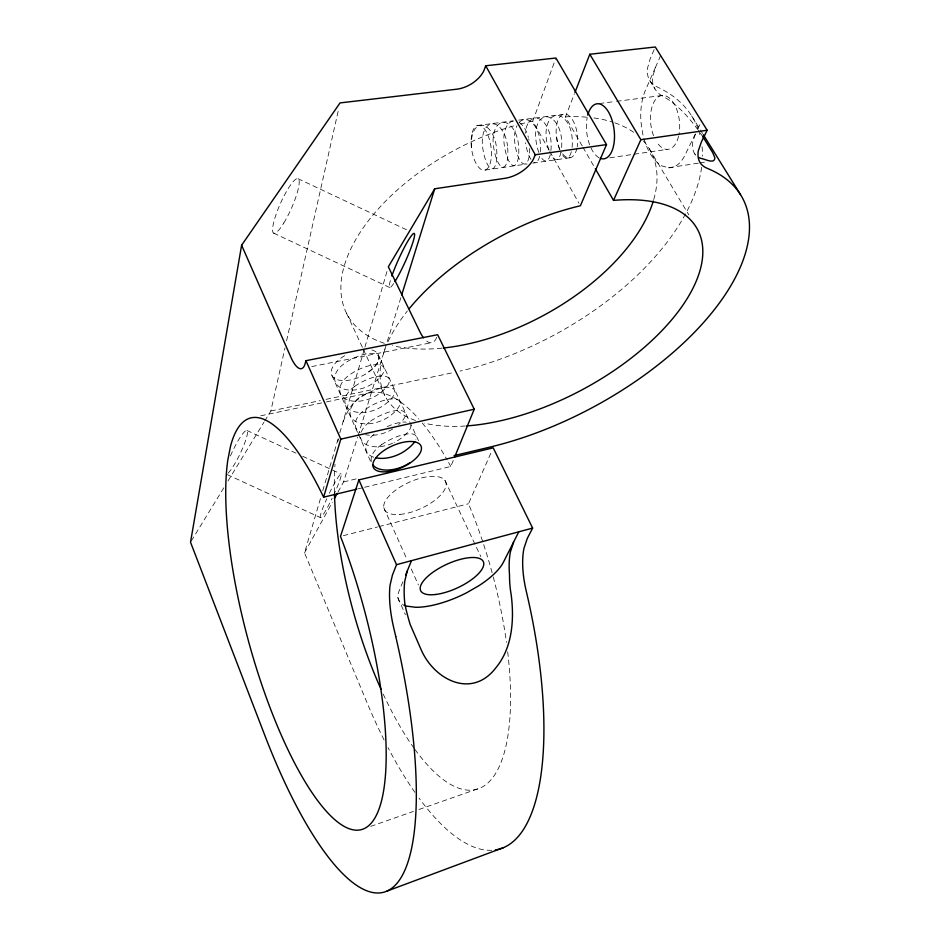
<?xml version="1.0" encoding="UTF-8"?>
<svg xmlns="http://www.w3.org/2000/svg" width="940" height="940" viewBox="0 0 940 940"><rect width="100%" height="100%" fill="white"/><g stroke="black" fill="none" stroke-linecap="round" stroke-linejoin="round"><path stroke-width="0.7" stroke-dasharray="4.7 3.53" d="M264.704 421.003L270.826 411.003L284.985 347.953M286.594 340.785L338.741 108.652M339.775 432.929L364.52 348.517M358.011 435.808L400.875 297.639M364.931 347.107L387.515 269.627M660.632 55.566L655.45 67.422L652.783 76.563A48.081 26.872 -35.5 0 0 654.992 89.053L656.543 91.227A48.257 30.35 -42.4 0 0 662.865 96.244C677.047 104.164 688.104 116.466 697.656 129.391M384.072 739.921A268.252 94.599 74.7 0 1 367.023 702.65L304.525 552.861L320.74 497.636M322.761 490.727L338.353 438.087M337.977 492.066L343.558 481.926L357.576 437.206M695.447 134.079L692.851 141.693A49.186 25.392 -34.5 0 0 694.613 153.655L696.658 156.992M549.125 150.2L532.769 121.142L555.411 59.373M582.212 145.97L565.457 116.865L574.457 93.718M402.884 581.731L399.065 591.072A58.386 21.879 -24.8 0 0 402.579 604.397M364.603 487.284L450.789 466.475L453.515 459.825M654.158 49.644L650.175 58.891L647.554 68.056A47.94 27.06 -35.7 0 0 657.13 86.915L660.244 88.442A224.625 122.752 -28.3 0 1 684.191 106.161A224.789 122.846 -28.3 0 1 698.02 128.839M655.45 67.422L645.345 90.475A45.837 24.358 83.7 0 0 641.01 122.306L642.725 133.821A45.837 24.358 83.7 0 0 661.96 165.91L668.34 167.778L698.643 163.113M492.125 572.765A205.367 72.075 74.7 0 0 468.496 503.758L492.031 450.507M436.712 337.319L435.913 339.023A29.081 11.339 78.6 0 1 424.293 338.753M695.259 134.056L684.872 155.335A45.837 24.358 83.7 0 1 668.34 167.778M697.762 128.945L701.522 121.213M304.525 552.861L332.407 502.195M191.29 540.958L224.178 487.226M227.997 480.986L263.94 422.248M370.677 826.389L413.424 811.408M418.946 809.481L479.635 788.214M343.347 535.671L377.481 526.976M378.902 526.611L468.496 503.758M357.529 488.988L363.181 487.625M343.558 481.926L357.717 478.554M532.769 121.142L528.774 122.012A172.302 93.824 -28.3 0 0 520.689 123.974M260.733 415.809L324.993 402.214M326.427 401.909L370.701 392.544M270.826 411.003L320.317 400.593M326.015 399.382L453.409 372.581M311.751 366.577L432.189 342.548M700.077 162.89L704.413 162.221M609.813 157.814L632.655 154.442M634.089 154.231L666.93 149.389M485.134 170.07L527.105 163.971M532.886 163.125L570.51 157.662M477.156 125.525L512.97 120.861M518.704 120.12L563.119 114.339M599.25 103.553L615.148 101.508M616.581 101.332L662.806 95.41M227.339 474.653L320.423 517.587A24.099 2.327 -64.6 0 0 332.161 498.224M246.997 430.497L296.041 453.197M302.68 456.264L341.114 474.042M273.658 233.132L389.606 287.476M298.004 178.682L407.608 230.265M695.776 155.194L694.613 153.655M700.136 132.881L702.615 136.382M691.711 115.984L702.556 133.445M649.81 80.617L654.992 89.053M649.223 148.673L688.82 214.849M582.941 147.239L594.585 167.484M549.83 151.458L578.97 203.24M448.615 462.492L450.789 466.475M444.902 480.34L480.857 556.68M378.256 354.721L418.535 440.696M346.519 313.173L362.593 347.741M363.204 349.069L384.836 395.599M331.949 375.507L357.811 432.952M358.41 434.28L371.041 462.327M383.755 507.577L407.055 559.617M411.238 568.947L418.406 584.962M397.949 597.758L405.434 614.772M465.288 426.008A177.049 86.868 -28.2 0 1 424.375 423.141M415.468 420.497A177.049 86.868 -28.2 0 1 381.663 360.326M383.508 353.464A177.049 86.868 -28.2 0 1 386.046 346.378M388.138 341.549A177.049 86.868 -28.2 0 1 407.349 310.987M643.43 140.929A172.302 93.824 -28.3 0 1 653.711 199.633M441.859 348.164A172.302 93.824 -28.3 0 1 392.45 345.615M384.343 343.312A172.302 93.824 -28.3 0 1 357.118 237.233A172.302 93.824 -28.3 0 1 515.261 125.443M565.457 116.865A172.302 93.824 -28.3 0 1 588.146 117.288M593.915 117.947A172.302 93.824 -28.3 0 1 612.375 122.024M614.784 122.823A172.302 93.824 -28.3 0 1 635.017 133.304M698.455 130.061A224.789 122.846 -28.3 0 1 700.594 137.593M702.062 146.746A224.789 122.846 -28.3 0 1 702.45 156.216M701.604 167.367A224.789 122.846 -28.3 0 1 686.224 212.628M685.554 213.885A224.789 122.846 -28.3 0 1 459.989 371.112M599.027 157.767A27.73 13.748 82.9 0 1 590.12 145.994M589.639 144.772A27.73 13.748 82.9 0 1 587.183 117.559M576.925 148.285A22.031 10.516 82.6 0 1 561.803 152.703M559.958 149.448A22.031 10.516 82.6 0 1 557.866 120.555A22.031 10.516 82.6 0 1 571.638 118.581A22.031 10.516 82.6 0 1 577.184 146.981M678.586 136.288A27.119 14.405 83.7 0 1 656.226 141.258M653.547 135.713A27.119 14.405 83.7 0 1 662.747 95.41A27.119 14.405 83.7 0 1 678.856 135.054M507.682 651.831A205.367 72.075 74.7 0 1 414.763 749.204M414.035 748.181A205.367 72.075 74.7 0 1 383.238 694.12M334.417 492.396A205.367 72.075 74.7 0 1 334.757 468.108M334.84 466.816A205.367 72.075 74.7 0 1 335.004 464.278M337.86 441.565A205.367 72.075 74.7 0 1 338.365 439.027M343.182 421.766A205.367 72.075 74.7 0 1 418.923 419.087M422.319 423.059A205.367 72.075 74.7 0 1 447.158 459.895M493.253 576.972A205.367 72.075 74.7 0 1 506.472 642.431M491.702 850.277A268.252 94.599 74.7 0 1 419.017 798.084M414.916 792.361A268.252 94.599 74.7 0 1 388.044 747.676M371.923 349.974A25.38 12.984 -23.7 0 1 369.479 371.476A25.38 12.984 -23.7 0 1 334.382 378.233A25.38 12.984 -23.7 0 1 345.861 354.991M329.364 493.277A24.099 2.327 -64.6 0 1 340.938 473.995A24.099 2.327 -64.6 0 1 334.675 492.842M320.552 517.587A24.099 2.327 -64.6 0 1 326.768 498.823M393.672 283.551A29.716 3.537 -65.6 0 1 391.369 277.382M230.406 455.982A24.17 3.948 -64.3 0 1 245.434 430.92A24.17 3.948 -64.3 0 1 243.319 446.547A24.17 3.948 -64.3 0 1 228.103 473.055M354.686 386.352A25.286 9.518 -27.2 0 1 386.176 376.505A25.286 9.518 -27.2 0 1 378.421 394.236A25.274 15.346 -20 0 1 344.522 398.243A25.274 15.346 -20 0 1 349.48 374.931A25.192 9.67 -27.1 0 1 380.912 365.237A25.192 9.67 -27.1 0 1 373.274 383.12A25.18 15.463 -19.9 0 1 339.457 387.01A25.18 15.463 -19.9 0 1 344.298 363.58A25.098 9.823 -27.1 0 1 375.671 354.051A25.098 9.823 -27.1 0 1 368.174 372.076M354.686 386.352A25.357 15.228 -20.1 0 0 349.621 409.57A25.357 15.228 -20.1 0 0 383.59 405.422A25.38 9.353 -27.2 0 0 391.487 387.856A25.38 9.353 -27.2 0 0 359.938 397.867A25.451 15.111 -20.2 0 0 354.768 420.967A25.451 15.111 -20.2 0 0 388.808 416.702A25.474 9.189 -27.3 0 0 396.833 399.3A25.474 9.189 -27.3 0 0 365.225 409.464A25.544 14.993 -20.3 0 0 360.137 432.576M381.346 444.808A25.768 8.683 -27.4 0 1 406.362 434.08A25.768 8.683 -27.4 0 1 415.903 439.438M410.768 425.28A25.662 8.848 -27.3 0 1 399.359 439.521A25.639 14.864 -20.4 0 1 394.036 442.587M387.151 426.631A25.662 8.848 -27.3 0 1 406.233 422.142M392.603 443.245A25.639 14.864 -20.4 0 1 360.572 437.171M361.219 432.165A25.639 14.864 -20.4 0 1 370.56 421.167M392.814 428.899A25.544 14.993 -20.3 0 1 365.601 434.703M370.56 421.155A25.568 9.024 -27.3 0 1 400.628 410.498A25.568 9.024 -27.3 0 1 398.572 424.598M373.697 457.216A25.732 14.746 -20.5 0 1 374.696 433.845M371.335 461.634A25.827 14.617 -20.6 0 1 381.346 444.82M513.487 121.013A22.16 12.561 81.3 0 0 504.028 142.986A22.196 7.097 82.7 0 0 513.534 165.605A22.196 7.097 82.7 0 0 518.481 144.454A22.243 12.49 81.2 0 0 503.558 122.365A22.243 12.49 81.2 0 0 493.3 144.454A22.278 6.98 82.6 0 0 502.747 167.167A22.278 6.98 82.6 0 0 507.53 145.97M519.127 122.423A22.16 12.561 81.3 0 1 528.386 137.44M528.691 138.803A22.16 12.561 81.3 0 1 528.962 140.178M471.61 147.439A22.407 12.326 80.9 0 1 481.609 125.231A22.407 12.326 80.9 0 1 496.485 147.498A22.36 6.862 82.5 0 1 491.879 168.742A22.36 6.862 82.5 0 1 482.49 145.947A22.325 12.408 81.1 0 1 492.63 123.786A22.325 12.408 81.1 0 1 507.518 145.97M529.678 148.426A22.114 7.215 82.8 0 1 523.31 163.783A22.114 7.215 82.8 0 1 514.673 141.529A22.078 12.643 81.4 0 1 517 125.666M519.221 122.4A22.078 12.643 81.4 0 1 540.148 141.458A22.043 7.32 82.9 0 1 540.136 153.126M550.241 154.759A21.961 7.438 83 0 1 540.547 156.31M538.82 152.468A21.961 7.438 83 0 1 535.765 138.638A21.914 12.784 81.7 0 1 546.504 116.772A21.914 12.784 81.7 0 1 561.497 138.497A21.879 7.543 83.1 0 1 561.544 148.943M550.934 150.447A21.961 7.438 83 0 0 550.864 139.978A21.996 12.714 81.5 0 0 537.891 118.405A21.996 12.714 81.5 0 0 525.202 133.41M539.584 156.287A22.043 7.32 82.9 0 1 533.85 162.197M530.959 159.365A22.043 7.32 82.9 0 1 525.589 142.774M561.039 152.245A21.879 7.543 83.1 0 1 550.981 154.806M548.854 149.895A21.879 7.543 83.1 0 1 546.187 137.205A21.843 12.854 81.8 0 1 557.056 115.397A21.843 12.854 81.8 0 1 572.061 137.04A21.808 7.649 83.2 0 1 571.92 148.602M571.309 151.739A21.808 7.649 83.2 0 1 560.875 152.456M559.594 149.519A21.808 7.649 83.2 0 1 556.551 135.783M471.669 134.937A22.678 9.753 81.7 0 0 483.101 170.175A22.678 9.753 81.7 0 0 489.023 138.168A22.678 9.753 81.7 0 0 471.669 134.937M399.958 514.415A33.687 14.382 -24.4 0 0 446.159 483.877A33.687 14.382 -24.4 0 0 398.666 488.024A33.687 14.382 -24.4 0 0 399.958 514.415M283.786 223.015A29.822 6.004 -66 0 0 298.333 178.894A29.822 6.004 -66 0 0 275.573 215.93A29.822 6.004 -66 0 0 283.786 223.015"/><path stroke-width="1.41" d="M409.123 308.79A177.049 86.868 -28.2 0 1 576.326 206.753L580.391 205.766L606.511 144.607L555.916 58.01L485.698 65.776L483.9 70.676A25.497 16.344 -30.4 0 1 456.194 89.265L340.033 102.918L241.615 245.211L190.526 542.216L264.481 734.493A278.557 78.807 74.9 0 0 391.792 888.241A278.557 78.807 74.9 0 0 395.74 636.474M411.485 560.663L407.243 571.05L404.776 581.061A65.283 23.042 74.2 0 0 404.846 603.786L405.916 608.814A65.4 15.252 71.3 0 0 410.181 624.489L421.249 649.986C434.55 680.114 472.15 699.301 496.132 667.459C512.441 647.531 514.262 619.871 511.254 595.243A62.921 33.088 77.2 0 1 509.574 579.393L509.48 574.258A62.992 26.296 73.9 0 1 510.373 552.038L513.581 542.145M454.608 457.157L474.23 409.206L437.629 334.711L305.958 360.69L304.701 365.072A30.327 9.518 78 0 1 290.566 356.53L241.615 245.211M356.119 489.329L323.619 497.178L340.785 439.133L305.958 360.69M401.733 294.855L434.727 188.787L504.463 178.377A26.32 15.287 -29.8 0 0 533.239 159.518L535.271 154.771L485.698 65.776M495.333 849.936A268.252 94.599 74.7 0 0 539.348 662.559A268.065 94.552 74.7 0 0 527.822 597.946L526.212 590.919A62.698 26.684 73.9 0 1 523.968 548.302L527.281 538.432L532.628 528.092L493.206 447.851L358.88 479.894L340.503 536.399A213.168 59.996 74.9 0 1 380.677 803.947A213.168 59.996 74.9 0 1 282.259 737.371A213.168 59.996 74.9 0 1 227.797 460.154L230.476 446.453A213.168 59.996 74.9 0 1 321.574 492.971L323.619 497.178M574.986 92.367L589.815 54.25L655.298 47L707.15 130.249L701.44 141.799L698.373 150.647A49.338 25.18 -34.4 0 0 707.127 168.26L710.182 169.588A230.852 113.693 -28.2 0 1 733.4 185.533A231.029 113.775 -28.2 0 1 699.195 327.32A231.029 113.775 -28.2 0 1 489.975 447.099L454.055 455.63M358.88 479.894L396.515 564.682L392.427 575.08L390.065 585.103A65.6 22.572 74.3 0 0 394.036 629.166L395.752 636.498M405.61 575.057L407.243 571.05M466.675 425.914A177.049 86.868 -28.2 0 0 685.166 301.764A177.049 86.868 -28.2 0 0 613.514 200.385L640.857 139.708L589.815 54.25M518.81 531.805L503.476 562.096A58.386 21.879 -24.8 0 1 479.083 585.585L466.628 592.764A58.386 21.879 -24.8 0 1 415.574 607.287L406.585 606.1A58.386 21.879 -24.8 0 1 403.789 605.055M334.499 498.4L337.284 493.324M434.727 188.787L388.338 266.807L419.698 331.35A29.081 11.339 78.6 0 0 423.494 337.754M386.939 891.108L503.511 847.633M396.515 564.682L532.628 528.092M340.785 439.133L474.23 409.206M535.271 154.771L606.511 144.607M640.857 139.708L707.15 130.249M702.615 136.382L712.661 152.586L714.882 157.814C714.706 164.571 705.035 158.954 701.099 158.449A49.115 21.197 -28.7 0 1 699.031 157.579M703.332 134.702L740.485 194.58M595.314 168.754L613.514 200.385M653.312 200.984A172.302 93.824 -28.3 0 1 443.281 348.012M587.735 115.162A27.73 13.748 82.9 0 1 604.596 106.89A27.73 13.748 82.9 0 1 614.337 140.518A27.73 13.748 82.9 0 1 600.237 158.331M381.017 689.255A205.367 72.075 74.7 0 1 334.452 493.805M391.839 276.007A29.716 3.537 -65.6 0 1 409.405 238.584A29.716 3.537 -65.6 0 1 412.366 243.965A29.716 3.537 -65.6 0 1 394.918 281.612M414.74 441.683A25.768 8.683 -27.4 0 1 404.694 451.047A25.732 14.746 -20.5 0 1 376.082 457.862M410.063 462.656A25.827 14.617 -20.6 0 1 372.91 464.947M436.101 594.433A34.533 12.937 -24.8 0 0 483.795 563.836A34.533 12.937 -24.8 0 0 436.066 570.122A34.533 12.937 -24.8 0 0 436.101 594.433M389.313 471.387A26.144 11.821 -24.2 0 0 421.003 445.983A26.144 11.821 -24.2 0 0 381.123 452.622A26.144 11.821 -24.2 0 0 389.313 471.387"/></g></svg>
